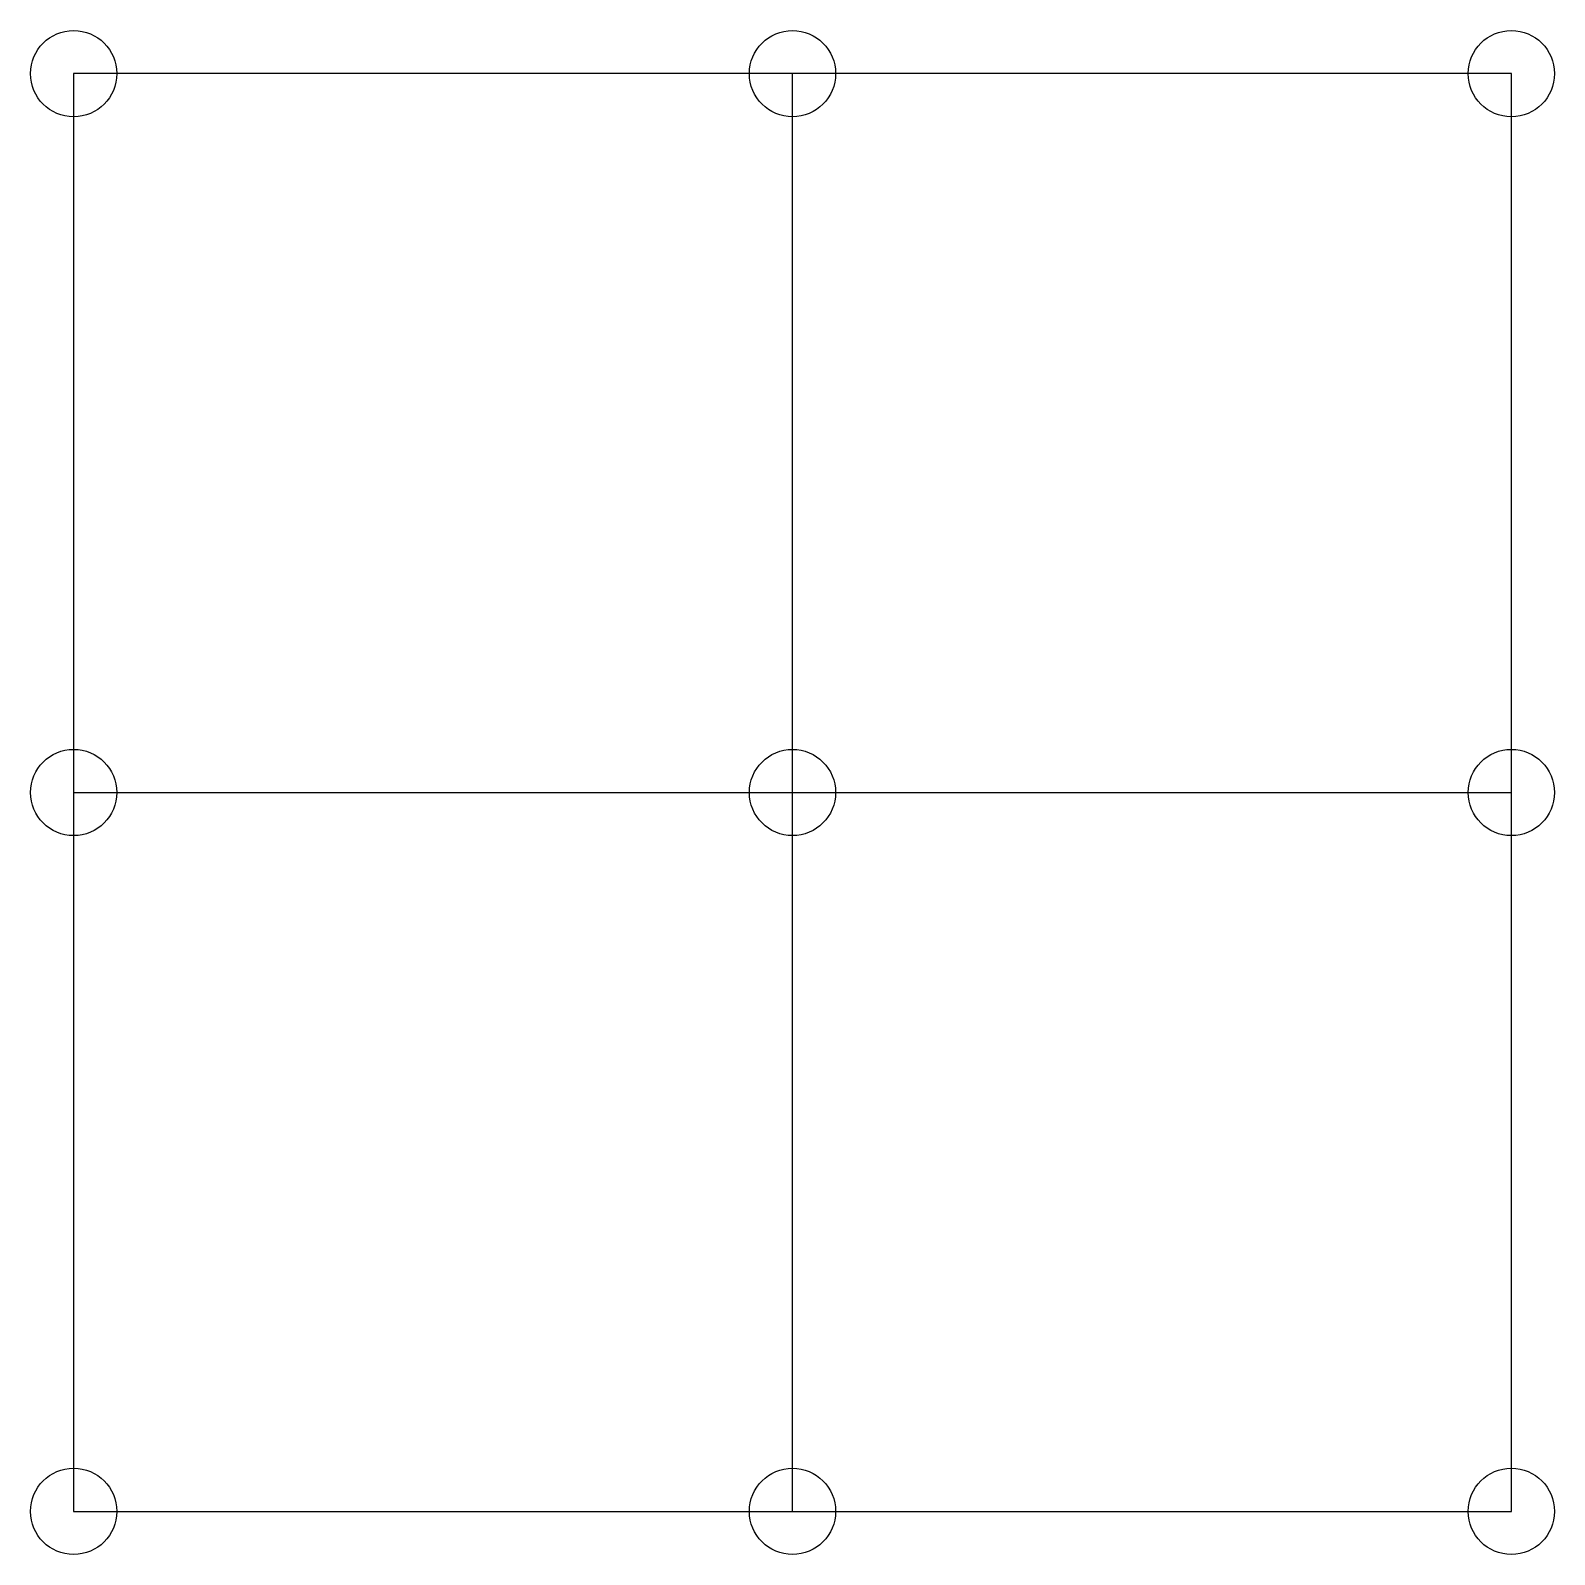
# Model space of a CAD drawing. Header units: metres. Extents: x -0.3 to 10.3, y -0.3 to 10.3.
import ezdxf

# ---------------------------------------------------------------- set-up
doc = ezdxf.new("R2010")
doc.units = ezdxf.units.M
for name, color, linetype in [('Columns', 5, 'Continuous'), ('Gridlines', 3, 'Continuous'), ('Walls', 1, 'Continuous')]:
    doc.layers.add(name, color=color, linetype=linetype)

msp = doc.modelspace()

# ---------------------------------------------------------------- linework, layer by layer
at = {"layer": 'Columns'}
for centre in [(0, 10), (5, 10), (10, 10), (0, 5), (5, 5), (10, 5), (0, 0), (5, 0), (10, 0)]:
    msp.add_circle(centre, 0.3, dxfattribs=at)
at = {"layer": 'Gridlines'}
for p, q in [((5, 0), (5, 10)), ((0, 5), (10, 5))]:
    msp.add_line(p, q, dxfattribs=at)
at = {"layer": 'Walls'}
for p, q in [((10, 10), (0, 10)), ((0, 10), (0, 0)), ((5, 0), (5, 10)), ((10, 0), (10, 10)), ((0, 0), (10, 0))]:
    msp.add_line(p, q, dxfattribs=at)

doc.saveas('drawing.dxf')
